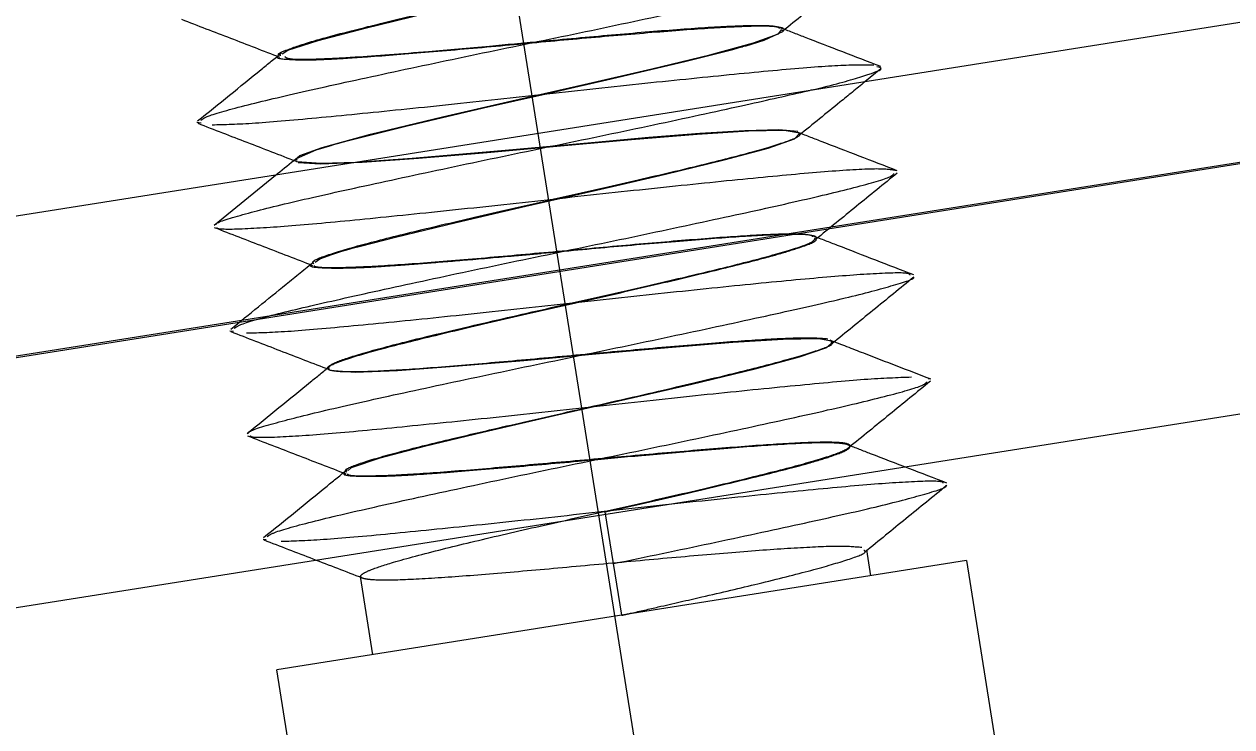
# Model space of a CAD drawing. Header units: millimetres. Extents: x 89051 to 218395, y -330386 to -125649.
# Drawn here: x 91358.47 to 91375.77, y -132414.12 to -132404.06 of the extents above; entities that cross this region are included whole.
import ezdxf

# ---------------------------------------------------------------- set-up
doc = ezdxf.new("R2010")
doc.units = ezdxf.units.MM
doc.header["$LTSCALE"] = 13
for name, pattern in [('ACAD_ISO04W100', [30, 24, -3, 0, -3]), ('CENTER', [50.8, 31.75, -6.35, 6.35, -6.35]), ('HIDDEN', [9.525, 6.35, -3.175])]:
    doc.linetypes.add(name, pattern=pattern)
doc.layers.get('0').update_dxf_attribs({"color": 1, "linetype": 'CENTER'})
doc.layers.add('标注、文本', color=3, linetype='Continuous', lineweight=25)
doc.styles.get("Standard").update_dxf_attribs({"font": 'gbenor.shx', "bigfont": 'gbcbig.shx'})
doc.dimstyles.new('1-15', dxfattribs={"dimscale": 20, "dimtxt": 3.5, "dimasz": 2, "dimexe": 1.5, "dimexo": 0.5, "dimgap": 0.5, "dimtad": 1, "dimtoh": 1, "dimdec": 1, "dimdsep": 46, "dimtxsty": 'Standard', "dimcen": 2.5, "dimclrd": 3, "dimclre": 3, "dimclrt": 3, "dimadec": 0, "dimazin": 2, "dimtfac": 1, "dimtdec": 1, "dimtmove": 0, "dimatfit": 2, "dimfxl": 1, "dimarcsym": 0})

# ---------------------------------------------------------------- blocks, each defined once
blk = doc.blocks.new('125506')
at = {"color": 7, "linetype": 'Continuous', "lineweight": 15}
for p, q in [((72075.389, -123526.694), (72046.121, -123531.329)), ((72063.958, -123528.404), (72063.805, -123528.528))]:
    blk.add_line(p, q, dxfattribs=at)
at = {"color": 8, "linetype": 'Continuous', "lineweight": 15}
for p, q in [((72073.757, -123528.302), (72048.17, -123532.355)), ((72074.127, -123530.633), (72048.539, -123534.686))]:
    blk.add_line(p, q, dxfattribs=at)
at = {"color": 7, "linetype": 'HIDDEN', "lineweight": 0}
for p, q in [((72058.206, -123528.286), (72058.205, -123528.28)), ((72057.469, -123528.923), (72057.429, -123528.916)), ((72063.19, -123529.019), (72063.191, -123529.026)), ((72053.938, -123531.424), (72067.983, -123529.199)), ((72058.364, -123529.281), (72058.362, -123529.274)), ((72057.595, -123529.895), (72058.181, -123529.419)), ((72058.521, -123530.275), (72058.52, -123530.268)), ((72057.78, -123530.911), (72057.744, -123530.907)), ((72063.505, -123531.007), (72063.506, -123531.014)), ((72058.678, -123531.269), (72058.677, -123531.262)), ((72064.436, -123531.366), (72064.41, -123531.364)), ((72063.662, -123532.001), (72063.663, -123532.008)), ((72058.836, -123532.263), (72058.835, -123532.257)), ((72061.407, -123533.127), (72061.328, -123532.633)), ((72058.092, -123532.901), (72058.061, -123532.897)), ((72063.82, -123532.997), (72063.859, -123533.245)), ((72064.777, -123533.099), (72058.193, -123534.142)), ((72061.485, -123533.621), (72061.407, -123533.127)), ((72064.777, -123533.099), (72065.82, -123539.684)), ((72059.11, -123533.997), (72058.992, -123533.251)), ((72059.236, -123540.727), (72058.193, -123534.142))]:
    blk.add_line(p, q, dxfattribs=at)
at = {"color": 7, "linetype": 'HIDDEN', "lineweight": 0, "flags": 128}
for points in [[(72058.244, -123528.261), (72058.297, -123528.225), (72058.586, -123528.131), (72059.035, -123528.014), (72059.621, -123527.873), (72060.281, -123527.72), (72060.623, -123527.643), (72060.794, -123527.604), (72060.879, -123527.585), (72060.921, -123527.576), (72060.942, -123527.571), (72060.953, -123527.568), (72060.958, -123527.567), (72060.961, -123527.567), (72060.962, -123527.566), (72060.963, -123527.566), (72060.963, -123527.566), (72060.963, -123527.566), (72060.963, -123527.566), (72060.963, -123527.566), (72060.963, -123527.566), (72060.963, -123527.566), (72060.963, -123527.566), (72060.969, -123527.565), (72060.979, -123527.562), (72061.015, -123527.554), (72061.145, -123527.524), (72061.618, -123527.414), (72062.172, -123527.279), (72062.585, -123527.167), (72062.73, -123527.119), (72062.784, -123527.098), (72062.807, -123527.089), (72062.817, -123527.084), (72062.822, -123527.082), (72062.824, -123527.08), (72062.825, -123527.08), (72062.826, -123527.08), (72062.826, -123527.079), (72062.826, -123527.079), (72062.826, -123527.079), (72062.826, -123527.079), (72062.826, -123527.079), (72062.826, -123527.079), (72062.826, -123527.079), (72062.826, -123527.079), (72062.826, -123527.079), (72062.83, -123527.077), (72062.838, -123527.073), (72062.858, -123527.061), (72062.868, -123527.027), (72062.709, -123527.004), (72062.363, -123527.011), (72062.128, -123527.025), (72061.997, -123527.034), (72061.929, -123527.039), (72061.894, -123527.042), (72061.876, -123527.043), (72061.867, -123527.044), (72061.863, -123527.044), (72061.86, -123527.044), (72061.859, -123527.045), (72061.859, -123527.045), (72061.859, -123527.045), (72061.858, -123527.045), (72061.858, -123527.045), (72061.858, -123527.045), (72061.858, -123527.045), (72061.858, -123527.045), (72061.858, -123527.045), (72061.84, -123527.046), (72061.805, -123527.049), (72061.687, -123527.058), (72061.228, -123527.096), (72060.54, -123527.157), (72059.851, -123527.22), (72059.2, -123527.274), (72058.668, -123527.312), (72058.28, -123527.326), (72058.063, -123527.306), (72058.063, -123527.306)], [(72063.166, -123529.001), (72062.985, -123528.985), (72062.659, -123528.994), (72062.231, -123529.022), (72061.742, -123529.06), (72061.232, -123529.105), (72060.732, -123529.15), (72060.264, -123529.192), (72059.485, -123529.259), (72058.943, -123529.296), (72058.617, -123529.307), (72058.383, -123529.29), (72058.365, -123529.279), (72058.363, -123529.276), (72058.363, -123529.274), (72058.362, -123529.274), (72058.362, -123529.274), (72058.362, -123529.274), (72058.362, -123529.274), (72058.362, -123529.274), (72058.362, -123529.274), (72058.362, -123529.274), (72058.412, -123529.232), (72058.627, -123529.155), (72059.088, -123529.028), (72059.775, -123528.861), (72060.437, -123528.708), (72061.122, -123528.552), (72061.771, -123528.403), (72062.327, -123528.268), (72062.743, -123528.155), (72062.982, -123528.069), (72063.013, -123528.029)], [(72058.386, -123529.277), (72058.379, -123529.259), (72058.569, -123529.178), (72058.646, -123529.154), (72058.689, -123529.141), (72058.711, -123529.134), (72058.717, -123529.132), (72058.72, -123529.132), (72058.721, -123529.131), (72058.721, -123529.131), (72058.721, -123529.131), (72058.721, -123529.131), (72058.721, -123529.131), (72058.721, -123529.131), (72058.721, -123529.131), (72058.721, -123529.131), (72058.722, -123529.131), (72058.722, -123529.131), (72058.725, -123529.13), (72058.773, -123529.116), (72058.863, -123529.092), (72059.424, -123528.951), (72060.165, -123528.777), (72060.765, -123528.641), (72061.038, -123528.579), (72061.343, -123528.509), (72062.086, -123528.333), (72062.544, -123528.217), (72062.595, -123528.203), (72062.619, -123528.196), (72062.631, -123528.193), (72062.634, -123528.192), (72062.636, -123528.192), (72062.637, -123528.192), (72062.637, -123528.192), (72062.637, -123528.192), (72062.637, -123528.192), (72062.637, -123528.192), (72062.637, -123528.192), (72062.637, -123528.192), (72062.637, -123528.191), (72062.642, -123528.19), (72062.649, -123528.188), (72062.671, -123528.182), (72062.843, -123528.129), (72063.03, -123528.043), (72063.016, -123528.034)], [(72058.558, -123530.25), (72058.603, -123530.218), (72058.719, -123530.175), (72058.795, -123530.151), (72058.837, -123530.138), (72058.86, -123530.131), (72058.871, -123530.128), (72058.877, -123530.126), (72058.88, -123530.125), (72058.881, -123530.125), (72058.882, -123530.125), (72058.882, -123530.124), (72058.882, -123530.124), (72058.882, -123530.124), (72058.882, -123530.124), (72058.882, -123530.124), (72058.882, -123530.124), (72058.882, -123530.124), (72058.882, -123530.124), (72058.893, -123530.121), (72058.913, -123530.116), (72058.99, -123530.095), (72059.324, -123530.009), (72059.904, -123529.869), (72060.568, -123529.715), (72061.245, -123529.562), (72061.478, -123529.509), (72061.902, -123529.409), (72062.462, -123529.273), (72062.883, -123529.16), (72063.134, -123529.071), (72063.186, -123529.017), (72063.036, -123528.993), (72062.695, -123528.999), (72062.206, -123529.031), (72061.577, -123529.081), (72060.9, -123529.142), (72060.2, -123529.206), (72059.545, -123529.26), (72059.006, -123529.299), (72058.61, -123529.314), (72058.395, -123529.3), (72058.395, -123529.3)], [(72058.874, -123532.238), (72058.907, -123532.211), (72059.179, -123532.118), (72059.614, -123532.003), (72060.158, -123531.872), (72060.843, -123531.713), (72061.526, -123531.558), (72062.155, -123531.413), (72062.758, -123531.267), (72063.183, -123531.153), (72063.441, -123531.064), (72063.503, -123531.008), (72063.365, -123530.982), (72063.026, -123530.986), (72062.544, -123531.017), (72061.928, -123531.067), (72061.239, -123531.128), (72060.549, -123531.191), (72059.89, -123531.246), (72059.344, -123531.286), (72058.941, -123531.303), (72058.698, -123531.285), (72058.698, -123531.285)]]:
    blk.add_lwpolyline(points, dxfattribs=at)
at = {"color": 7, "linetype": 'HIDDEN', "lineweight": 0}
for points, knots in [([(72058.232, -123528.276), (72058.222, -123528.274), (72058.185, -123528.265), (72058.288, -123528.221), (72058.517, -123528.14), (72058.957, -123528.025), (72059.397, -123527.918), (72059.665, -123527.855), (72059.811, -123527.821), (72059.887, -123527.804), (72059.926, -123527.795), (72059.945, -123527.79), (72059.955, -123527.788), (72059.96, -123527.787), (72059.962, -123527.786), (72059.963, -123527.786), (72059.964, -123527.786), (72059.964, -123527.786), (72059.965, -123527.786), (72059.965, -123527.786), (72059.965, -123527.786), (72059.965, -123527.786), (72059.965, -123527.786), (72059.994, -123527.779), (72060.252, -123527.72), (72060.8, -123527.596), (72061.473, -123527.442), (72062.024, -123527.311), (72062.44, -123527.204), (72062.743, -123527.113), (72062.891, -123527.054), (72062.86, -123527.038), (72062.853, -123527.034)], [0, 0, 0, 0, 0.021667, 0.083415, 0.170549, 0.282929, 0.34888, 0.384292, 0.402604, 0.411911, 0.416602, 0.418956, 0.420136, 0.420727, 0.421022, 0.42117, 0.421243, 0.42128, 0.421299, 0.421308, 0.421313, 0.421315, 0.421316, 0.421317, 0.433797, 0.529344, 0.64142, 0.712219, 0.792694, 0.88044, 0.971951, 1, 1, 1, 1]), ([(72057.466, -123528.896), (72057.484, -123528.882), (72057.53, -123528.849), (72057.914, -123528.743), (72058.537, -123528.599), (72059.346, -123528.422), (72060.262, -123528.229), (72061.211, -123528.034), (72062.105, -123527.842), (72062.878, -123527.673), (72063.443, -123527.537), (72063.753, -123527.447), (72063.764, -123527.423), (72063.768, -123527.415)], [0, 0, 0, 0, 0.069352, 0.16869, 0.265814, 0.36459, 0.463511, 0.560559, 0.659843, 0.757929, 0.855608, 0.954975, 1, 1, 1, 1]), ([(72063.801, -123527.409), (72063.671, -123527.515), (72063.411, -123527.727), (72063.151, -123527.938), (72063.021, -123528.044)], [0, 0, 0, 0, 0.500285, 1, 1, 1, 1]), ([(72058.223, -123528.295), (72058.067, -123528.234), (72057.754, -123528.113), (72057.441, -123527.993), (72057.285, -123527.933)], [0, 0, 0, 0, 0.499754, 1, 1, 1, 1]), ([(72062.992, -123528.019), (72062.988, -123528.014), (72062.972, -123527.996), (72062.744, -123527.994), (72062.326, -123528.014), (72061.748, -123528.059), (72061.074, -123528.116), (72060.363, -123528.183), (72059.677, -123528.243), (72059.17, -123528.284), (72058.873, -123528.303), (72058.741, -123528.311), (72058.68, -123528.314), (72058.65, -123528.315), (72058.636, -123528.316), (72058.628, -123528.316), (72058.625, -123528.317), (72058.623, -123528.317), (72058.622, -123528.317), (72058.622, -123528.317), (72058.621, -123528.317), (72058.621, -123528.317), (72058.621, -123528.317), (72058.621, -123528.317), (72058.621, -123528.317), (72058.621, -123528.317), (72058.614, -123528.317), (72058.594, -123528.318), (72058.531, -123528.32), (72058.423, -123528.321), (72058.272, -123528.315), (72058.176, -123528.307), (72058.207, -123528.286), (72058.207, -123528.286)], [0, 0, 0, 0, 0.032578, 0.128636, 0.222748, 0.320689, 0.419024, 0.514535, 0.611855, 0.708258, 0.756582, 0.780759, 0.792849, 0.798894, 0.801917, 0.803428, 0.804184, 0.804561, 0.80475, 0.804845, 0.804892, 0.804916, 0.804927, 0.804933, 0.804936, 0.804938, 0.804939, 0.810098, 0.819978, 0.853888, 0.902986, 0.999331, 1, 1, 1, 1]), ([(72063.024, -123528.015), (72062.984, -123528.005), (72062.905, -123527.986), (72062.54, -123527.995), (72062.029, -123528.027), (72061.398, -123528.08), (72060.775, -123528.138), (72060.177, -123528.193), (72059.554, -123528.248), (72058.995, -123528.292), (72058.582, -123528.313), (72058.31, -123528.319), (72058.282, -123528.298), (72058.269, -123528.288)], [0, 0, 0, 0, 0.099212, 0.198428, 0.297062, 0.395829, 0.49473, 0.562395, 0.648749, 0.768456, 0.841137, 0.926287, 1, 1, 1, 1]), ([(72062.996, -123528.008), (72063.073, -123528.038), (72063.392, -123528.162), (72063.712, -123528.285), (72063.954, -123528.379)], [0, 0, 0, 0, 0.241226, 1, 1, 1, 1]), ([(72057.437, -123528.901), (72057.639, -123528.738), (72057.906, -123528.521), (72058.172, -123528.304), (72058.237, -123528.251)], [0, 0, 0, 0, 0.7572411, 1, 1, 1, 1]), ([(72063.89, -123528.368), (72063.794, -123528.367), (72063.603, -123528.364), (72062.999, -123528.413), (72062.222, -123528.49), (72061.311, -123528.584), (72060.35, -123528.692), (72059.416, -123528.791), (72058.596, -123528.872), (72057.934, -123528.932), (72057.695, -123528.937), (72057.574, -123528.94)], [0, 0, 0, 0, 0.112194, 0.22254, 0.33324, 0.445363, 0.554961, 0.666625, 0.778195, 0.887842, 1, 1, 1, 1]), ([(72063.805, -123528.528), (72063.726, -123528.593), (72063.517, -123528.763), (72063.308, -123528.933), (72063.178, -123529.038)], [0, 0, 0, 0, 0.378455, 1, 1, 1, 1]), ([(72057.615, -123529.892), (72057.613, -123529.89), (72057.599, -123529.874), (72057.841, -123529.799), (72058.335, -123529.673), (72059.063, -123529.513), (72059.928, -123529.326), (72060.872, -123529.13), (72061.802, -123528.936), (72062.633, -123528.756), (72063.039, -123528.663), (72063.229, -123528.62)], [0, 0, 0, 0, 0.021845, 0.146606, 0.27069, 0.393176, 0.518306, 0.64115, 0.764807, 0.889767, 1, 1, 1, 1]), ([(72058.38, -123529.289), (72058.223, -123529.228), (72057.911, -123529.107), (72057.598, -123528.987), (72057.441, -123528.926)], [0, 0, 0, 0, 0.499742, 1, 1, 1, 1]), ([(72058.545, -123530.264), (72058.539, -123530.258), (72058.518, -123530.238), (72058.701, -123530.169), (72059.068, -123530.063), (72059.599, -123529.932), (72060.236, -123529.783), (72060.927, -123529.626), (72061.611, -123529.471), (72062.229, -123529.326), (72062.732, -123529.199), (72063.063, -123529.099), (72063.199, -123529.042), (72063.181, -123529.025), (72063.178, -123529.021)], [0, 0, 0, 0, 0.043609, 0.136808, 0.230007, 0.323204, 0.416401, 0.509597, 0.602791, 0.695923, 0.788916, 0.88191, 0.974905, 1, 1, 1, 1]), ([(72063.158, -123529.004), (72063.233, -123529.034), (72063.551, -123529.157), (72063.87, -123529.28), (72064.112, -123529.373)], [0, 0, 0, 0, 0.237624, 1, 1, 1, 1]), ([(72064.102, -123529.374), (72064.057, -123529.367), (72063.964, -123529.351), (72063.492, -123529.378), (72062.81, -123529.441), (72061.958, -123529.527), (72061.013, -123529.629), (72060.054, -123529.735), (72059.166, -123529.826), (72058.414, -123529.9), (72057.888, -123529.935), (72057.62, -123529.94), (72057.623, -123529.921), (72057.624, -123529.917)], [0, 0, 0, 0, 0.090758, 0.189851, 0.286836, 0.385991, 0.484383, 0.58177, 0.681147, 0.778559, 0.87692, 0.97609, 1, 1, 1, 1]), ([(72057.784, -123530.884), (72057.799, -123530.872), (72057.837, -123530.84), (72058.204, -123530.738), (72058.816, -123530.596), (72059.618, -123530.42), (72060.53, -123530.227), (72061.479, -123530.032), (72062.378, -123529.84), (72063.159, -123529.669), (72063.735, -123529.532), (72064.058, -123529.439), (72064.076, -123529.413), (72064.082, -123529.404)], [0, 0, 0, 0, 0.0638442, 0.1634042, 0.2607951, 0.3596466, 0.4588547, 0.5560579, 0.6554852, 0.7539211, 0.851646, 0.9512231, 1, 1, 1, 1]), ([(72064.115, -123529.399), (72063.985, -123529.504), (72063.725, -123529.716), (72063.465, -123529.927), (72063.335, -123530.033)], [0, 0, 0, 0, 0.50026, 1, 1, 1, 1]), ([(72058.537, -123530.283), (72058.381, -123530.223), (72058.068, -123530.102), (72057.755, -123529.981), (72057.599, -123529.921)], [0, 0, 0, 0, 0.499715, 1, 1, 1, 1]), ([(72063.309, -123530.007), (72063.307, -123530.003), (72063.297, -123529.985), (72063.076, -123529.982), (72062.662, -123530.001), (72062.088, -123530.046), (72061.422, -123530.101), (72060.92, -123530.149), (72060.613, -123530.177), (72060.381, -123530.198), (72060.048, -123530.227), (72059.735, -123530.252), (72059.556, -123530.266), (72059.486, -123530.271), (72059.455, -123530.273), (72059.441, -123530.274), (72059.435, -123530.275), (72059.431, -123530.275), (72059.43, -123530.275), (72059.429, -123530.275), (72059.428, -123530.275), (72059.428, -123530.275), (72059.428, -123530.275), (72059.428, -123530.275), (72059.428, -123530.275), (72059.428, -123530.275), (72059.428, -123530.275), (72059.419, -123530.276), (72059.392, -123530.278), (72059.304, -123530.284), (72059.19, -123530.292), (72059.081, -123530.299), (72059.019, -123530.302), (72058.987, -123530.303), (72058.972, -123530.304), (72058.964, -123530.304), (72058.96, -123530.304), (72058.958, -123530.304), (72058.957, -123530.304), (72058.956, -123530.304), (72058.956, -123530.304), (72058.956, -123530.304), (72058.956, -123530.304), (72058.956, -123530.304), (72058.956, -123530.304), (72058.956, -123530.304), (72058.942, -123530.305), (72058.902, -123530.306), (72058.778, -123530.31), (72058.606, -123530.306), (72058.493, -123530.296), (72058.524, -123530.275), (72058.525, -123530.274)], [0, 0, 0, 0, 0.026093, 0.123799, 0.220084, 0.316343, 0.414054, 0.509575, 0.521744, 0.54205, 0.606983, 0.664355, 0.686606, 0.696117, 0.700469, 0.702544, 0.703556, 0.704056, 0.704304, 0.704428, 0.704489, 0.70452, 0.704536, 0.704543, 0.704547, 0.704549, 0.70455, 0.704551, 0.709403, 0.718962, 0.752186, 0.775247, 0.787531, 0.793861, 0.797074, 0.798691, 0.799503, 0.79991, 0.800113, 0.800215, 0.800266, 0.800292, 0.800304, 0.800311, 0.800314, 0.800315, 0.800317, 0.810503, 0.830231, 0.898213, 0.995659, 1, 1, 1, 1]), ([(72063.342, -123530.006), (72063.305, -123529.996), (72063.233, -123529.976), (72062.878, -123529.984), (72062.373, -123530.017), (72061.745, -123530.069), (72061.049, -123530.132), (72060.343, -123530.196), (72059.688, -123530.252), (72059.132, -123530.292), (72058.747, -123530.306), (72058.552, -123530.302), (72058.551, -123530.284), (72058.551, -123530.282)], [0, 0, 0, 0, 0.098548, 0.197097, 0.295646, 0.394195, 0.492746, 0.591296, 0.689848, 0.7884, 0.886952, 0.985505, 1, 1, 1, 1]), ([(72063.452, -123530.983), (72063.384, -123530.978), (72063.249, -123530.968), (72062.811, -123530.989), (72062.244, -123531.031), (72061.577, -123531.09), (72060.869, -123531.155), (72060.18, -123531.217), (72059.567, -123531.268), (72059.082, -123531.297), (72058.766, -123531.3), (72058.649, -123531.272), (72058.716, -123531.215), (72058.954, -123531.133), (72059.378, -123531.018), (72059.983, -123530.872), (72060.693, -123530.71), (72061.415, -123530.546), (72062.075, -123530.395), (72062.645, -123530.258), (72063.068, -123530.143), (72063.319, -123530.06), (72063.327, -123530.03), (72063.331, -123530.017)], [0, 0, 0, 0, 0.048074, 0.096143, 0.144181, 0.192218, 0.240254, 0.288293, 0.336404, 0.384517, 0.432633, 0.48075, 0.523398, 0.568558, 0.616641, 0.667643, 0.72156, 0.769642, 0.817723, 0.865805, 0.913887, 0.961969, 1, 1, 1, 1]), ([(72058.693, -123531.267), (72058.689, -123531.262), (72058.673, -123531.242), (72058.842, -123531.175), (72059.216, -123531.067), (72059.728, -123530.942), (72060.358, -123530.792), (72061.048, -123530.637), (72061.734, -123530.481), (72062.357, -123530.333), (72062.753, -123530.235), (72063.021, -123530.161), (72063.227, -123530.096), (72063.362, -123530.043), (72063.334, -123530.027), (72063.327, -123530.023)], [0, 0, 0, 0, 0.032106, 0.138858, 0.225626, 0.317697, 0.411836, 0.504406, 0.597296, 0.69137, 0.783317, 0.814769, 0.877241, 0.970845, 1, 1, 1, 1]), ([(72063.313, -123529.998), (72063.389, -123530.027), (72063.708, -123530.151), (72064.027, -123530.274), (72064.269, -123530.367)], [0, 0, 0, 0, 0.239656, 1, 1, 1, 1]), ([(72057.753, -123530.89), (72057.929, -123530.746), (72058.195, -123530.53), (72058.461, -123530.314), (72058.55, -123530.241)], [0, 0, 0, 0, 0.662296, 1, 1, 1, 1]), ([(72064.237, -123530.372), (72064.234, -123530.366), (72064.223, -123530.347), (72063.918, -123530.355), (72063.355, -123530.398), (72062.578, -123530.474), (72061.674, -123530.568), (72060.712, -123530.675), (72059.775, -123530.775), (72058.948, -123530.857), (72058.276, -123530.919), (72058.028, -123530.925), (72057.903, -123530.928)], [0, 0, 0, 0, 0.0413387, 0.1488666, 0.254837, 0.3607801, 0.4683133, 0.5734469, 0.680383, 0.7874585, 0.8925187, 1, 1, 1, 1]), ([(72057.925, -123531.882), (72057.923, -123531.88), (72057.907, -123531.865), (72058.138, -123531.793), (72058.619, -123531.669), (72059.338, -123531.51), (72060.198, -123531.324), (72061.139, -123531.129), (72062.076, -123530.933), (72062.924, -123530.749), (72063.625, -123530.593), (72064.078, -123530.473), (72064.291, -123530.406), (72064.27, -123530.393), (72064.269, -123530.393)], [0, 0, 0, 0, 0.013042, 0.112032, 0.210696, 0.307872, 0.407222, 0.504924, 0.602961, 0.702244, 0.79929, 0.898177, 0.996966, 1, 1, 1, 1]), ([(72064.273, -123530.392), (72064.143, -123530.498), (72063.883, -123530.71), (72063.623, -123530.921), (72063.493, -123531.027)], [0, 0, 0, 0, 0.500277, 1, 1, 1, 1]), ([(72058.694, -123531.277), (72058.538, -123531.217), (72058.225, -123531.096), (72057.913, -123530.975), (72057.756, -123530.915)], [0, 0, 0, 0, 0.499734, 1, 1, 1, 1]), ([(72058.86, -123532.253), (72058.853, -123532.247), (72058.829, -123532.228), (72059.002, -123532.162), (72059.352, -123532.06), (72059.826, -123531.944), (72060.384, -123531.813), (72061.058, -123531.659), (72061.812, -123531.487), (72062.492, -123531.327), (72063.014, -123531.195), (72063.359, -123531.093), (72063.52, -123531.031), (72063.49, -123531.014), (72063.483, -123531.011)], [0, 0, 0, 0, 0.038859, 0.131832, 0.224795, 0.313994, 0.385988, 0.478562, 0.591619, 0.68886, 0.781217, 0.875266, 0.970869, 1, 1, 1, 1]), ([(72063.471, -123530.992), (72063.578, -123531.033), (72063.896, -123531.157), (72064.215, -123531.28), (72064.427, -123531.361)], [0, 0, 0, 0, 0.335275, 1, 1, 1, 1]), ([(72057.91, -123531.884), (72058.112, -123531.72), (72058.374, -123531.507), (72058.636, -123531.293), (72058.697, -123531.244)], [0, 0, 0, 0, 0.7689574, 1, 1, 1, 1]), ([(72064.249, -123531.348), (72064.116, -123531.353), (72063.852, -123531.362), (72063.159, -123531.427), (72062.319, -123531.511), (72061.376, -123531.612), (72060.416, -123531.719), (72059.522, -123531.81), (72058.762, -123531.885), (72058.223, -123531.923), (72057.944, -123531.929), (72057.943, -123531.91), (72057.942, -123531.906)], [0, 0, 0, 0, 0.1086387, 0.2148906, 0.3234379, 0.4313804, 0.5379505, 0.6468144, 0.7536769, 0.8612707, 0.9699814, 1, 1, 1, 1]), ([(72058.1, -123532.873), (72058.111, -123532.862), (72058.142, -123532.832), (72058.495, -123532.732), (72059.095, -123532.592), (72059.89, -123532.418), (72060.798, -123532.225), (72061.747, -123532.03), (72062.651, -123531.838), (72063.439, -123531.665), (72064.027, -123531.526), (72064.366, -123531.43), (72064.39, -123531.402), (72064.398, -123531.392)], [0, 0, 0, 0, 0.059246, 0.158648, 0.255961, 0.354511, 0.453629, 0.550644, 0.649834, 0.748245, 0.84567, 0.945078, 1, 1, 1, 1]), ([(72064.431, -123531.386), (72064.301, -123531.492), (72064.041, -123531.704), (72063.781, -123531.915), (72063.651, -123532.021)], [0, 0, 0, 0, 0.500282, 1, 1, 1, 1]), ([(72058.853, -123532.272), (72058.697, -123532.212), (72058.384, -123532.091), (72058.071, -123531.97), (72057.915, -123531.91)], [0, 0, 0, 0, 0.499747, 1, 1, 1, 1]), ([(72061.328, -123532.633), (72061.557, -123532.581), (72062.017, -123532.477), (72062.643, -123532.329), (72063.009, -123532.238), (72063.197, -123532.188), (72063.331, -123532.151), (72063.535, -123532.088), (72063.658, -123532.034), (72063.668, -123532.005), (72063.651, -123531.995), (72063.637, -123531.99), (72063.629, -123531.988), (72063.624, -123531.987), (72063.622, -123531.987), (72063.621, -123531.986), (72063.62, -123531.986), (72063.62, -123531.986), (72063.62, -123531.986), (72063.62, -123531.986), (72063.62, -123531.986), (72063.619, -123531.986), (72063.619, -123531.986), (72063.619, -123531.986), (72063.619, -123531.986), (72063.619, -123531.986), (72063.618, -123531.986), (72063.615, -123531.985), (72063.602, -123531.983), (72063.547, -123531.976), (72063.38, -123531.971), (72062.999, -123531.988), (72062.529, -123532.024), (72062.156, -123532.055), (72061.96, -123532.072), (72061.86, -123532.08), (72061.81, -123532.085), (72061.784, -123532.087), (72061.772, -123532.088), (72061.766, -123532.089), (72061.762, -123532.089), (72061.761, -123532.089), (72061.76, -123532.089), (72061.76, -123532.089), (72061.759, -123532.089), (72061.759, -123532.089), (72061.759, -123532.089), (72061.759, -123532.089), (72061.759, -123532.089), (72061.757, -123532.089), (72061.751, -123532.09), (72061.733, -123532.092), (72061.673, -123532.097), (72061.451, -123532.117), (72061.001, -123532.159), (72060.373, -123532.215), (72059.857, -123532.256), (72059.553, -123532.278), (72059.416, -123532.286), (72059.352, -123532.289), (72059.321, -123532.291), (72059.306, -123532.291), (72059.299, -123532.292), (72059.295, -123532.292), (72059.293, -123532.292), (72059.292, -123532.292), (72059.292, -123532.292), (72059.291, -123532.292), (72059.291, -123532.292), (72059.291, -123532.292), (72059.291, -123532.292), (72059.291, -123532.292), (72059.291, -123532.292), (72059.287, -123532.292), (72059.275, -123532.293), (72059.236, -123532.294), (72059.112, -123532.298), (72058.932, -123532.296), (72058.813, -123532.286), (72058.842, -123532.264), (72058.845, -123532.262)], [0, 0, 0, 0, 0.06176, 0.12444, 0.185715, 0.193484, 0.206499, 0.248208, 0.310036, 0.341028, 0.356534, 0.364288, 0.368165, 0.370103, 0.371073, 0.371557, 0.3718, 0.371921, 0.371981, 0.372012, 0.372027, 0.372034, 0.372038, 0.37204, 0.372041, 0.372042, 0.372522, 0.373462, 0.376722, 0.388761, 0.434832, 0.496707, 0.558354, 0.589789, 0.605517, 0.613383, 0.617316, 0.619282, 0.620266, 0.620757, 0.621003, 0.621126, 0.621187, 0.621218, 0.621234, 0.621241, 0.621245, 0.621247, 0.621248, 0.621249, 0.621832, 0.62285, 0.626192, 0.638095, 0.682704, 0.744963, 0.80681, 0.837813, 0.853323, 0.86108, 0.864958, 0.866897, 0.867867, 0.868352, 0.868594, 0.868715, 0.868776, 0.868806, 0.868821, 0.868829, 0.868833, 0.868835, 0.868835, 0.868836, 0.870792, 0.874434, 0.886773, 0.931598, 0.993581, 1, 1, 1, 1]), ([(72063.775, -123532.974), (72063.711, -123532.968), (72063.582, -123532.957), (72063.153, -123532.977), (72062.591, -123533.017), (72061.927, -123533.075), (72061.22, -123533.14), (72060.528, -123533.203), (72059.909, -123533.254), (72059.417, -123533.285), (72059.145, -123533.288), (72059.041, -123533.276), (72059.01, -123533.267), (72059, -123533.262), (72058.997, -123533.259), (72058.995, -123533.257), (72058.995, -123533.256), (72058.994, -123533.256), (72058.994, -123533.256), (72058.994, -123533.256), (72058.994, -123533.255), (72058.994, -123533.255), (72058.994, -123533.255), (72058.994, -123533.255), (72058.994, -123533.255), (72058.994, -123533.255), (72058.994, -123533.255), (72058.992, -123533.253), (72058.991, -123533.245), (72059.007, -123533.225), (72059.085, -123533.185), (72059.31, -123533.11), (72059.735, -123532.996), (72060.331, -123532.854), (72060.997, -123532.702), (72061.693, -123532.545), (72062.357, -123532.392), (72062.932, -123532.252), (72063.368, -123532.135), (72063.629, -123532.046), (72063.693, -123531.989), (72063.552, -123531.965), (72063.218, -123531.971), (72062.717, -123532.003), (72062.093, -123532.054), (72061.394, -123532.115), (72060.684, -123532.179), (72060.026, -123532.236), (72059.469, -123532.279), (72059.077, -123532.295), (72058.874, -123532.292), (72058.87, -123532.273), (72058.869, -123532.27)], [0, 0, 0, 0, 0.03207, 0.064141, 0.09618, 0.128218, 0.160254, 0.192289, 0.22437, 0.256452, 0.288536, 0.304622, 0.312671, 0.316696, 0.318708, 0.319714, 0.320218, 0.320469, 0.320595, 0.320658, 0.320689, 0.320705, 0.320713, 0.320717, 0.320719, 0.32072, 0.32072, 0.320721, 0.326957, 0.337618, 0.356085, 0.382333, 0.417022, 0.448962, 0.481029, 0.513109, 0.54519, 0.577274, 0.609299, 0.64132, 0.673339, 0.705356, 0.737456, 0.769562, 0.801669, 0.83378, 0.866251, 0.898235, 0.929881, 0.961904, 0.99393, 1, 1, 1, 1]), ([(72063.644, -123531.992), (72063.715, -123532.02), (72064.028, -123532.142), (72064.342, -123532.262), (72064.585, -123532.356)], [0, 0, 0, 0, 0.226722, 1, 1, 1, 1]), ([(72058.067, -123532.878), (72058.269, -123532.715), (72058.536, -123532.498), (72058.801, -123532.281), (72058.866, -123532.229)], [0, 0, 0, 0, 0.757355, 1, 1, 1, 1]), ([(72064.554, -123532.36), (72064.553, -123532.355), (72064.547, -123532.336), (72064.255, -123532.343), (72063.703, -123532.383), (72062.934, -123532.459), (72062.036, -123532.551), (72061.075, -123532.658), (72060.135, -123532.759), (72059.301, -123532.842), (72058.618, -123532.905), (72058.363, -123532.913), (72058.233, -123532.917)], [0, 0, 0, 0, 0.0367347, 0.1447411, 0.2514098, 0.3576871, 0.4657722, 0.5714975, 0.6788248, 0.7865226, 0.8920529, 1, 1, 1, 1]), ([(72061.407, -123533.127), (72061.718, -123533.062), (72062.346, -123532.932), (72063.199, -123532.747), (72063.91, -123532.589), (72064.377, -123532.467), (72064.598, -123532.397), (72064.58, -123532.384), (72064.579, -123532.383)], [0, 0, 0, 0, 0.196102, 0.395117, 0.589686, 0.787617, 0.985775, 1, 1, 1, 1]), ([(72064.588, -123532.381), (72064.458, -123532.487), (72064.198, -123532.698), (72063.938, -123532.91), (72063.808, -123533.016)], [0, 0, 0, 0, 0.500236, 1, 1, 1, 1]), ([(72059.01, -123533.266), (72058.853, -123533.205), (72058.541, -123533.085), (72058.228, -123532.964), (72058.071, -123532.904)], [0, 0, 0, 0, 0.499736, 1, 1, 1, 1]), ([(72061.485, -123533.621), (72061.485, -123533.621), (72061.486, -123533.62), (72061.488, -123533.62), (72061.495, -123533.618), (72061.524, -123533.612), (72061.639, -123533.586), (72061.889, -123533.528), (72062.309, -123533.432), (72062.824, -123533.311), (72063.319, -123533.187), (72063.665, -123533.085), (72063.83, -123533.023), (72063.804, -123533.005), (72063.796, -123533.001)], [0, 0, 0, 0, 0.000056, 0.000494, 0.001712, 0.00632, 0.024221, 0.094734, 0.211446, 0.374206, 0.559724, 0.745231, 0.931443, 1, 1, 1, 1])]:
    blk.add_open_spline(points, degree=3, knots=knots, dxfattribs=at)
at = {"color": 7, "linetype": 'Continuous', "lineweight": 15}
for points, knots in [([(72063.229, -123528.62), (72063.251, -123528.615), (72063.503, -123528.558), (72063.779, -123528.479), (72064.002, -123528.403), (72063.942, -123528.389), (72063.921, -123528.383)], [0, 0, 0, 0, 0.036216, 0.414754, 0.792105, 1, 1, 1, 1]), ([(72058.181, -123529.419), (72058.187, -123529.414), (72058.253, -123529.361), (72058.319, -123529.307), (72058.378, -123529.259)], [0, 0, 0, 0, 0.095657, 1, 1, 1, 1])]:
    blk.add_open_spline(points, degree=3, knots=knots, dxfattribs=at)
at = {"layer": '标注、文本', "color": 1, "linetype": 'ACAD_ISO04W100', "lineweight": 15}
blk.add_line((72088.908, -123706.762), (72056.329, -123501.572), dxfattribs=at)
blk = doc.blocks.new('*D568')
at = {"layer": 'Defpoints', "color": 0, "transparency": 16777216}
for p in [(91365.792, -132268.066), (91408.792, -132341.718), (91359.296, -132364.452), (91408.164, -132672.237), (91408.792, -132676.204)]:
    blk.add_point(p, dxfattribs=at)
at = {"layer": '标注、文本', "color": 3, "lineweight": -2, "transparency": 16777216}
for p, q in [((91408.792, -132331.718), (91408.792, -132235.807)), ((91357.728, -132354.576), (91339.735, -132241.255)), ((91488.412, -132273.604), (91609.161, -132273.604))]:
    blk.add_line(p, q, dxfattribs=at)
for start, end in [(90, 99.02178), (78.81313, 90), (78.82646, 84.41323), (104.60855, 110.19531)]:
    blk.add_arc((91408.792, -132676.194), 410.387, start, end, dxfattribs=at)
at = {"layer": '标注、文本', "color": 3, "transparency": 16777216}
for points in [[(91448.42, -132274.415), (91449.07, -132261.097), (91408.792, -132265.807)], [(91303.922, -132272.549), (91306.652, -132285.599), (91344.44, -132270.884)]]:
    blk.add_solid(points, dxfattribs=at)
at = {"layer": '标注、文本', "color": 3, "transparency": 16777216, "insert": (91568.786, -132228.604), "char_height": 70, "attachment_point": 5}
blk.add_mtext('9°', dxfattribs=at)

msp = doc.modelspace()

# ---------------------------------------------------------------- block references
at = {"layer": '标注、文本', "xscale": 1.5, "yscale": 1.5, "zscale": 1.5}
msp.add_blockref('125506', (-16725.197, 52887.905), dxfattribs=at)

# ---------------------------------------------------------------- dimensions: what is measured, and where the dimension line sits
at = {"layer": '标注、文本'}
dim = msp.add_angular_dim_2l(base=(91365.792, -132268.066), line1=((91408.792, -132676.204), (91408.792, -132341.718)), line2=((91408.164, -132672.237), (91359.296, -132364.452)), dimstyle='1-15', dxfattribs=at)
dim.commit()
dim.dimension.update_dxf_attribs({"geometry": '*D568', "text_midpoint": (91568.786, -132228.604)})

doc.saveas('drawing.dxf')
